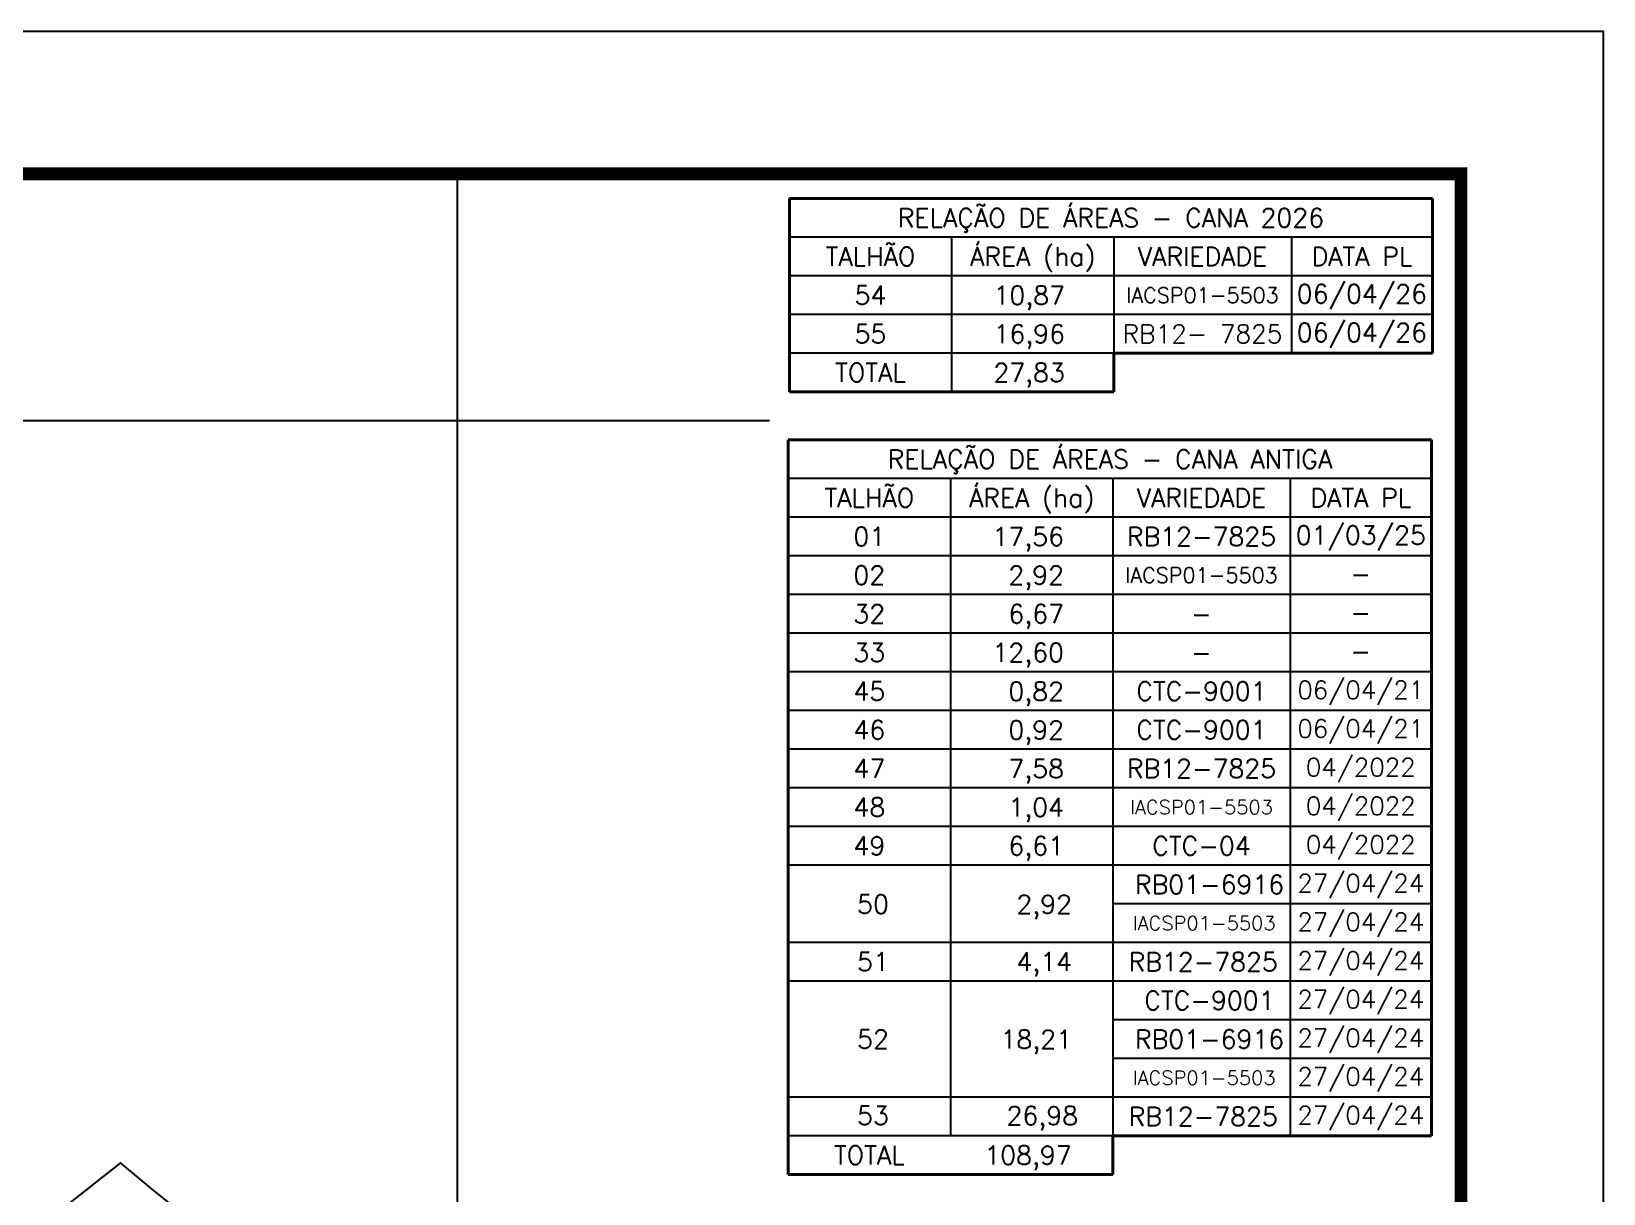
# Model space of a CAD drawing. Extents: x 734557 to 737707, y 7817455 to 7821910.
# Drawn here: x 736052 to 737707, y 7820686 to 7821910 of the extents above; entities that cross this region are included whole.
import ezdxf
from ezdxf.enums import TextEntityAlignment as Align

# ---------------------------------------------------------------- set-up
doc = ezdxf.new("R2010")
doc.units = 0
doc.header["$MEASUREMENT"] = 0
doc.linetypes.add('CONTINUO', pattern=[0])
doc.linetypes.add('LIN0', pattern=[0])
for name, color, linetype in [('0114000150', 1, 'Continuous'), ('MALHA', 8, 'Continuous'), ('MARGEM', 7, 'CONTINUO'), ('MATO', 3, 'Continuous'), ('QUADRO_DE_AREAS_CANA_2026', 7, 'Continuous'), ('QUADRO_DE_AREAS_CANA_ANTIGA', 7, 'Continuous')]:
    doc.layers.add(name, color=color, linetype=linetype)
doc.styles.add('SIMPLEX', font='simplex', dxfattribs={"height": 0.2})

msp = doc.modelspace()

# ---------------------------------------------------------------- linework, layer by layer
at = {"layer": '0114000150'}
msp.add_lwpolyline([(736246, 7820637), (736179.3, 7820690.3), (736145.6, 7820718.3), (736054.4, 7820646.4)], dxfattribs=at)
at = {"layer": 'MALHA', "linetype": 'ByBlock'}
for points in [[(736500, 7821759.6), (736500, 7820572.4)], [(735559.2, 7821500), (736828.8, 7821500)]]:
    msp.add_lwpolyline(points, dxfattribs=at)
at = {"layer": 'MARGEM', "color": 174, "linetype": 'LIN0', "flags": 128}
msp.add_lwpolyline([(737706.6, 7817454.6), (737706.6, 7821909.6), (734556.6, 7821909.6), (734556.6, 7817454.6)], close=True, dxfattribs=at)
at = {"layer": 'MARGEM', "color": 174, "linetype": 'LIN0', "const_width": 13.6, "flags": 128}
msp.add_lwpolyline([(737556.6, 7817956.2), (737556.6, 7821759.6), (734706.6, 7821759.6), (734706.6, 7817956.2)], close=True, dxfattribs=at)
at = {"layer": 'MATO', "linetype": 'Continuous', "flags": 128}
msp.add_lwpolyline([(736246, 7820637), (736179.3, 7820690.3), (736145.6, 7820718.3), (736054.4, 7820646.4)], dxfattribs=at)
at = {"layer": 'QUADRO_DE_AREAS_CANA_2026', "color": 174, "linetype": 'ByBlock', "lineweight": 40}
for p, q in [((736849.6, 7821652.2), (736849.6, 7821733.6)), ((736849.6, 7821733.6), (737526.6, 7821733.6)), ((737526.6, 7821652.2), (737526.6, 7821733.6)), ((736849.6, 7821652.2), (736849.6, 7821530.1)), ((737526.6, 7821652.2), (737526.6, 7821570.8)), ((737191.1, 7821570.8), (737191.1, 7821530.1)), ((737526.6, 7821570.8), (737191.1, 7821570.8)), ((737191.1, 7821530.1), (736849.6, 7821530.1))]:
    msp.add_line(p, q, dxfattribs=at)
at = {"layer": 'QUADRO_DE_AREAS_CANA_2026', "linetype": 'Continuous'}
for p, q in [((737526.6, 7821692.9), (736849.6, 7821692.9)), ((737020.4, 7821692.9), (737020.4, 7821530.1)), ((737191.1, 7821692.9), (737191.1, 7821570.8)), ((737378, 7821692.9), (737378, 7821570.8)), ((737526.6, 7821652.2), (736849.6, 7821652.2)), ((737526.6, 7821611.5), (736849.6, 7821611.5)), ((737191.1, 7821570.8), (736849.6, 7821570.8))]:
    msp.add_line(p, q, dxfattribs=at)
at = {"layer": 'QUADRO_DE_AREAS_CANA_ANTIGA', "color": 174, "linetype": 'ByBlock', "lineweight": 40}
for p, q in [((736848.4, 7821479.5), (736848.4, 7820746.7)), ((737525.5, 7821479.5), (736848.4, 7821479.5)), ((737525.5, 7821479.5), (737525.5, 7820746.7)), ((736848.4, 7820746.7), (736848.4, 7820706)), ((737190, 7820746.7), (737190, 7820706)), ((737525.5, 7820746.7), (737190, 7820746.7)), ((737190, 7820706), (736848.4, 7820706))]:
    msp.add_line(p, q, dxfattribs=at)
at = {"layer": 'QUADRO_DE_AREAS_CANA_ANTIGA', "linetype": 'Continuous'}
for p, q in [((737525.5, 7821438.8), (736848.4, 7821438.8)), ((737019.2, 7821438.8), (737019.2, 7820746.7)), ((737190, 7821438.8), (737190, 7820746.7)), ((737376.8, 7821438.8), (737376.8, 7820746.7)), ((737525.5, 7821398.1), (736848.4, 7821398.1)), ((737525.5, 7821357.4), (736848.4, 7821357.4)), ((737525.5, 7821316.7), (736848.4, 7821316.7)), ((737525.5, 7821276), (736848.4, 7821276)), ((737525.5, 7821235.3), (736848.4, 7821235.3)), ((737525.5, 7821194.5), (736848.4, 7821194.5)), ((737525.5, 7821153.8), (736848.4, 7821153.8)), ((737525.5, 7821113.1), (736848.4, 7821113.1)), ((737525.5, 7821072.4), (736848.4, 7821072.4)), ((737525.5, 7821031.7), (736848.4, 7821031.7)), ((737525.5, 7820991), (737190, 7820991)), ((737525.5, 7820950.3), (736848.4, 7820950.3)), ((737525.5, 7820909.6), (736848.4, 7820909.6)), ((737525.5, 7820868.8), (737190, 7820868.8)), ((737525.5, 7820828.1), (737190, 7820828.1)), ((737525.5, 7820787.4), (736848.4, 7820787.4)), ((737190, 7820746.7), (736848.4, 7820746.7))]:
    msp.add_line(p, q, dxfattribs=at)

# ---------------------------------------------------------------- texts
at = {"layer": 'QUADRO_DE_AREAS_CANA_2026', "linetype": 'Continuous', "style": 'SIMPLEX'}
for s, height, p in [('RELAÇÃO DE ÁREAS - CANA 2026', 19.5, (737188.1, 7821713.3)), ('TALHÃO', 19.5, (736935, 7821672.6)), ('ÁREA (ha)', 19.5, (737105.8, 7821672.6)), ('VARIEDADE', 19.5, (737284.5, 7821672.6)), ('DATA PL', 19.5, (737452.3, 7821672.6)), ('54', 19.5, (736935, 7821631.8)), ('IACSP01-5503', 16, (737284.5, 7821631.8)), ('06/04/26', 19.5, (737452.3, 7821633.2)), ('06/04/26', 19.5, (737452.3, 7821592.5)), ('55', 19.5, (736935, 7821591.1)), ('RB12- 7825', 19.25, (737284.5, 7821591.1)), ('TOTAL', 19.5, (736935, 7821550.4))]:
    msp.add_text(s, height=height, dxfattribs=at).set_placement(p, align=Align.MIDDLE_CENTER)
for s, p in [('10,87', (737139.8, 7821622)), ('16,96', (737139.8, 7821581.3)), ('27,83', (737139.6, 7821540.6))]:
    msp.add_text(s, height=19.5, dxfattribs=at).set_placement(p, align=Align.RIGHT)
at = {"layer": 'QUADRO_DE_AREAS_CANA_ANTIGA', "linetype": 'Continuous', "style": 'SIMPLEX'}
for s, height, p in [('RELAÇÃO DE ÁREAS - CANA ANTIGA', 19.5, (737187, 7821459.2)), ('TALHÃO', 19.5, (736933.8, 7821418.5)), ('ÁREA (ha)', 19.5, (737104.6, 7821418.5)), ('VARIEDADE', 19.5, (737283.4, 7821418.5)), ('DATA PL', 19.5, (737451.2, 7821418.5)), ('01/03/25', 19.5, (737451.1, 7821379.1)), ('01', 19.5, (736933.8, 7821377.7)), ('RB12-7825', 19.5, (737283.4, 7821377.7)), ('02', 19.5, (736933.8, 7821337)), ('IACSP01-5503', 16, (737283.4, 7821337)), ('-', 19.5, (737451.1, 7821338.3)), ('32', 19.5, (736933.8, 7821296.3)), ('-', 19.5, (737283.4, 7821296.3)), ('-', 19.5, (737451.1, 7821297.6)), ('33', 19.5, (736933.8, 7821255.6)), ('-', 19.5, (737283.4, 7821255.6)), ('-', 19.5, (737451.1, 7821256.9)), ('45', 19.5, (736933.8, 7821214.9)), ('CTC-9001', 19.5, (737283.4, 7821214.9)), ('06/04/21', 19, (737451.1, 7821216.2)), ('46', 19.5, (736933.8, 7821174.2)), ('CTC-9001', 19.5, (737283.4, 7821174.2)), ('06/04/21', 19, (737451.1, 7821175.5)), ('47', 19.5, (736933.8, 7821133.5)), ('RB12-7825', 19.5, (737283.4, 7821133.5)), ('04/2022', 19, (737451.1, 7821134.8)), ('48', 19.5, (736933.8, 7821092.8)), ('IACSP01-5503', 15, (737283.4, 7821092.8)), ('04/2022', 19, (737451.1, 7821094.1)), ('49', 19.5, (736933.8, 7821052)), ('CTC-04', 19.5, (737283.4, 7821052)), ('04/2022', 19, (737451.1, 7821053.4)), ('27/04/24', 19, (737451.1, 7821012.7)), (' RB01-6916', 19.5, (737285.2, 7821011.3)), ('50', 19.5, (736937.7, 7820990.6)), ('IACSP01-5503', 15, (737286.2, 7820970.6)), ('27/04/24', 19, (737451.1, 7820971.9)), ('27/04/24', 19, (737451.1, 7820931.2)), ('51', 19.5, (736937.7, 7820930.1)), ('RB12-7825', 19.5, (737285.2, 7820929.9)), ('CTC-9001', 19.5, (737291.8, 7820889.2)), ('27/04/24', 19, (737451.1, 7820890.5)), ('27/04/24', 19, (737451.1, 7820849.8)), ('52', 19.5, (736937.7, 7820848.5)), (' RB01-6916', 19.5, (737285.2, 7820848.5)), ('IACSP01-5503', 15, (737286.2, 7820807.8)), ('27/04/24', 19, (737451.1, 7820809.1)), ('53', 19.5, (736937.7, 7820768.1)), ('27/04/24', 19, (737451.1, 7820768.4)), ('RB12-7825', 19.5, (737285.2, 7820767.1)), ('TOTAL', 19.5, (736933.8, 7820726.4))]:
    msp.add_text(s, height=height, dxfattribs=at).set_placement(p, align=Align.MIDDLE_CENTER)
for s, p in [('17,56', (737138.7, 7821367.9)), ('2,92', (737138.7, 7821327.2)), ('6,67', (737138.7, 7821286.5)), ('12,60', (737138.7, 7821245.8)), ('0,82', (737138.7, 7821205)), ('0,92', (737138.7, 7821164.3)), ('7,58', (737138.7, 7821123.6)), ('1,04', (737138.7, 7821082.9)), ('6,61', (737138.7, 7821042.2)), ('2,92', (737147.1, 7820980.7)), ('4,14', (737147.1, 7820920.3)), ('18,21', (737147.1, 7820838.6)), ('26,98', (737153.5, 7820758.2)), ('108,97', (737146.8, 7820716.5))]:
    msp.add_text(s, height=19.5, dxfattribs=at).set_placement(p, align=Align.RIGHT)

doc.saveas('drawing.dxf')
